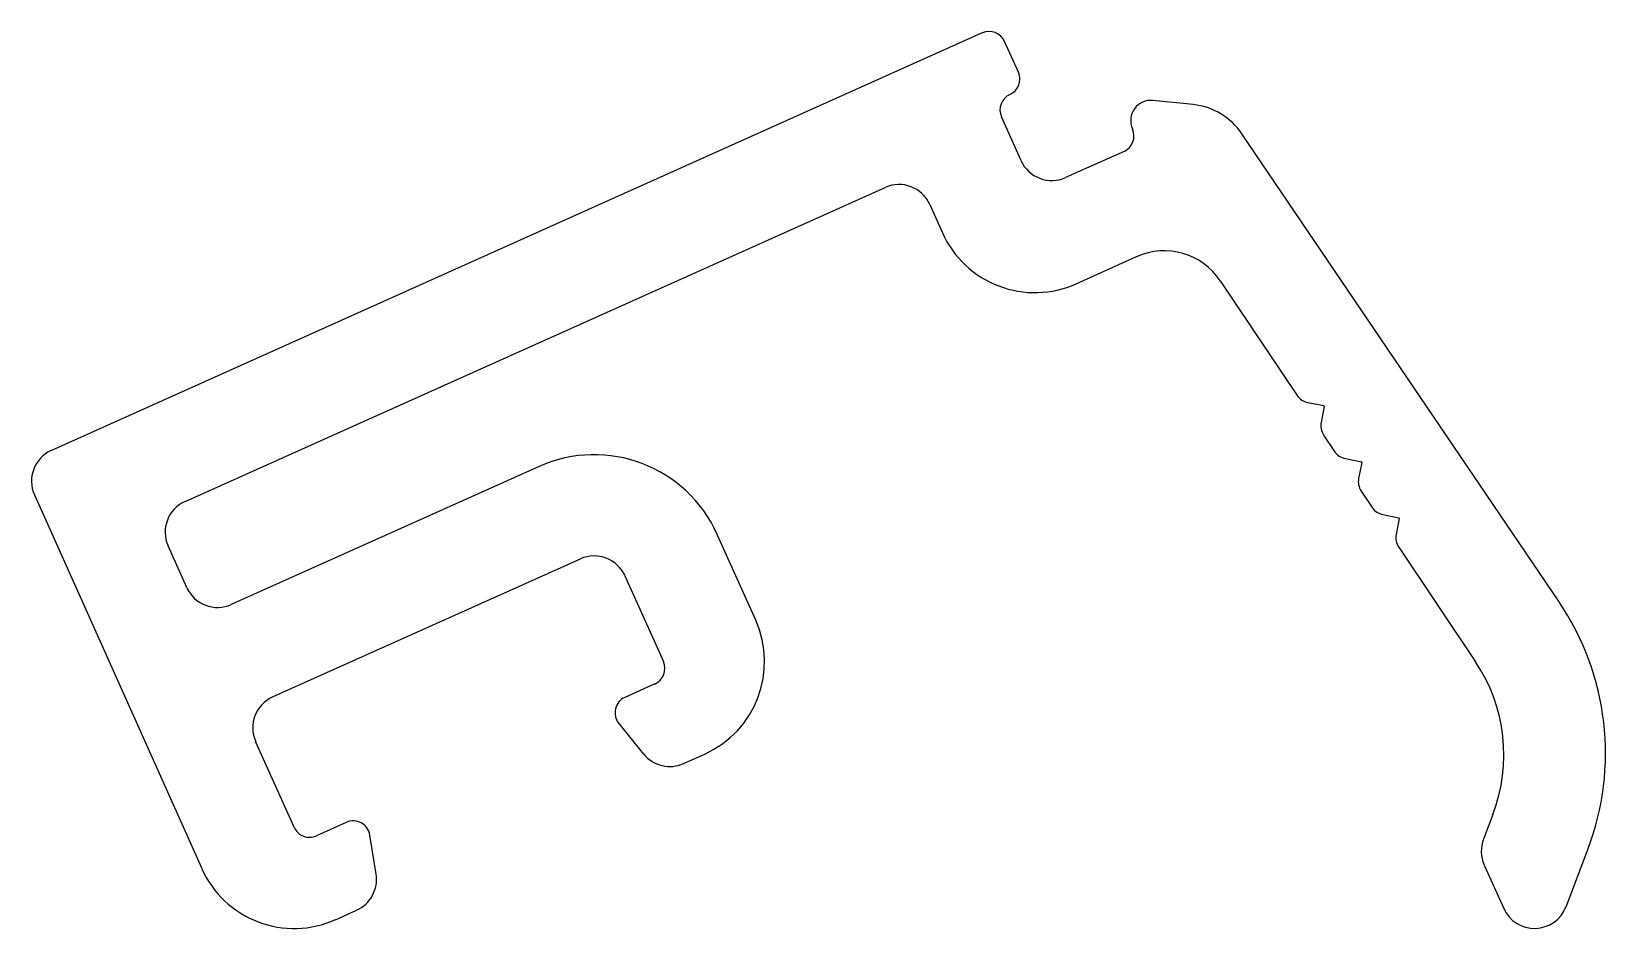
# Model space of a CAD drawing. Extents: x -12.3 to 11, y 5.9 to 19.2.
import ezdxf

# ---------------------------------------------------------------- set-up
doc = ezdxf.new("R2010")
doc.units = 0
doc.layers.get('0').update_dxf_attribs({"linetype": 'CONTINUOUS'})

msp = doc.modelspace()

# ---------------------------------------------------------------- linework, layer by layer
for p, q in [((1.785, 19.179), (-12.017, 12.994)), ((2.32, 18.597), (2.116, 19.053)), ((4.909, 18.119), (4.315, 18.18)), ((2.359, 17.288), (2.068, 17.936)), ((4.011, 17.759), (4.012, 17.755)), ((10.336, 10.75), (5.634, 17.685)), ((3.886, 17.425), (3.019, 17.037)), ((-10.035, 12.239), (0.345, 16.89)), ((1.006, 16.638), (1.194, 16.219)), ((3.176, 15.463), (4.073, 15.865)), ((5.312, 15.509), (6.452, 13.81)), ((6.611, 13.704), (6.848, 13.657)), ((6.855, 13.647), (6.808, 13.41)), ((6.845, 13.222), (7.009, 12.979)), ((7.168, 12.873), (7.405, 12.826)), ((-4.787, 12.755), (-9.35, 10.71)), ((7.411, 12.817), (7.365, 12.579)), ((7.402, 12.392), (7.565, 12.149)), ((-12.269, 12.334), (-9.788, 6.797)), ((7.725, 12.042), (7.962, 11.996)), ((7.968, 11.986), (7.921, 11.749)), ((-1.575, 10.477), (-2.144, 11.748)), ((-10.011, 10.962), (-10.287, 11.578)), ((7.959, 11.561), (9.098, 9.862)), ((-8.737, 9.341), (-4.174, 11.386)), ((-3.513, 11.134), (-2.944, 9.864)), ((-3.07, 9.533), (-3.513, 9.335)), ((-3.605, 8.949), (-3.236, 8.495)), ((-8.419, 7.41), (-8.989, 8.681)), ((-2.643, 8.355), (-2.33, 8.495)), ((-7.646, 7.483), (-8.089, 7.284)), ((9.356, 7.6), (9.216, 7.234)), ((-7.204, 6.717), (-7.297, 7.294)), ((10.44, 6.233), (10.763, 7.081)), ((9.227, 6.851), (9.516, 6.206)), ((-7.806, 6.041), (-7.493, 6.182))]:
    msp.add_line(p, q)
for centre, radius, start, end in [((1.888, 18.951), 0.25, 24.1366, 114.1366), ((2.092, 18.495), 0.25, 294.1366, 24.1366), ((2.297, 18.038), 0.25, 114.1366, 204.1366), ((4.285, 17.881), 0.3, 84.1366, 204.1366), ((4.807, 17.124), 1, 34.1366, 84.1366), ((3.784, 17.653), 0.25, 294.1366, 24.1366), ((2.815, 17.493), 0.5, 204.1366, 294.1366), ((0.55, 16.434), 0.5, 24.1366, 114.1366), ((2.563, 16.832), 1.5, 204.1366, 294.1366), ((4.482, 14.952), 1, 33.8385, 114.1366), ((6.659, 13.949), 0.25, 213.8385, 258.8385), ((6.847, 13.649), 0.008, 348.8385, 78.8385), ((7.053, 13.362), 0.25, 168.8385, 213.8385), ((-11.813, 12.538), 0.5, 114.1366, 204.1366), ((-3.969, 10.93), 2, 24.1366, 114.1366), ((7.216, 13.118), 0.25, 213.8385, 258.8385), ((7.404, 12.818), 0.008, 348.8385, 78.8385), ((7.61, 12.531), 0.25, 168.8385, 213.8385), ((-9.831, 11.783), 0.5, 114.1366, 204.1366), ((7.773, 12.288), 0.25, 213.8385, 258.8385), ((7.96, 11.988), 0.008, 348.8385, 78.8385), ((8.167, 11.7), 0.25, 168.8385, 213.8385), ((-3.969, 10.93), 0.5, 24.1366, 114.1366), ((-9.555, 11.167), 0.5, 204.1366, 294.1366), ((7.025, 8.506), 4, 339.1366, 34.1366), ((-2.944, 9.864), 1.5, 294.1366, 24.1366), ((-3.172, 9.761), 0.25, 294.1366, 24.1366), ((7.041, 8.482), 2.477, 339.1366, 33.8385), ((-8.532, 8.885), 0.5, 114.1366, 204.1366), ((-3.411, 9.107), 0.25, 114.1366, 219.1366), ((-2.848, 8.811), 0.5, 219.1366, 294.1366), ((-7.543, 7.255), 0.25, 9.1366, 114.1366), ((-8.191, 7.512), 0.25, 204.1366, 294.1366), ((9.683, 7.056), 0.5, 159.1366, 204.1366), ((-8.419, 7.41), 1.5, 204.1366, 294.1366), ((-7.697, 6.638), 0.5, 294.1366, 9.1366), ((9.972, 6.411), 0.5, 204.1366, 339.1366)]:
    msp.add_arc(centre, radius, start, end)

doc.saveas('drawing.dxf')
